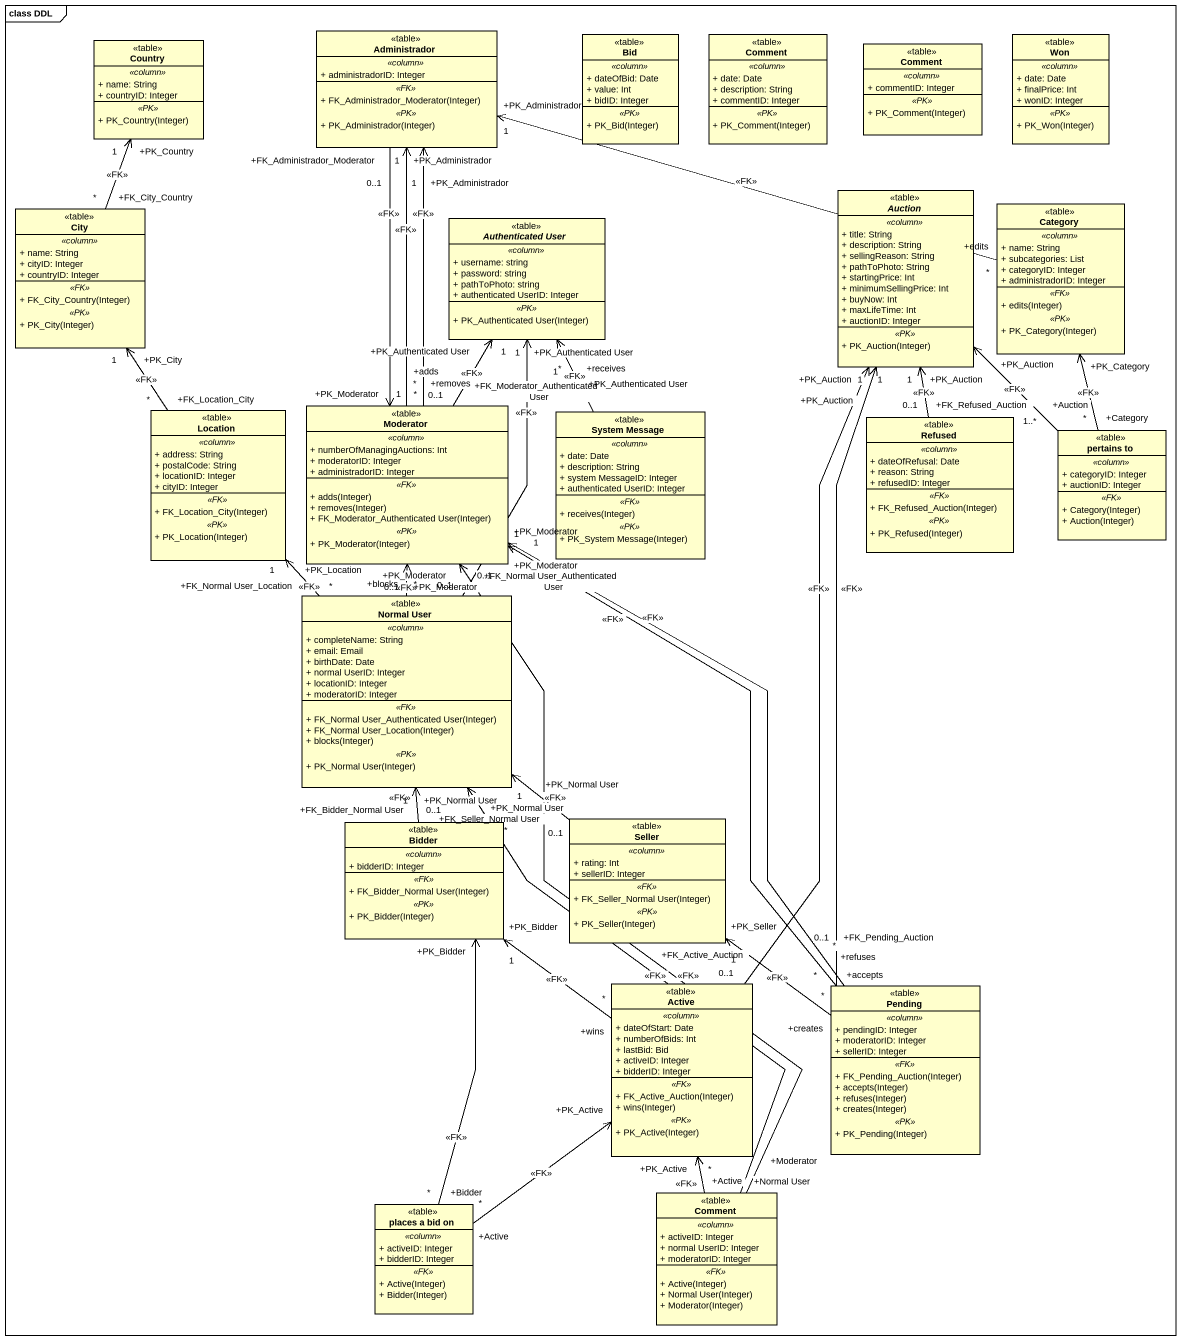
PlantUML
@startuml
mainframe class DDL
hide circle
hide empty members
skinparam classAttributeIconSize 0
class Country <<table>> {
  .. <<column>> ..
  + name: String
  + countryID: Integer
  .. <<PK>> ..
  + PK_Country(Integer)
}
class Administrador <<table>> {
  .. <<column>> ..
  + administradorID: Integer
  .. <<FK>> ..
  + FK_Administrador_Moderator(Integer)
  .. <<PK>> ..
  + PK_Administrador(Integer)
}
class Bid <<table>> {
  .. <<column>> ..
  + dateOfBid: Date
  + value: Int
  + bidID: Integer
  .. <<PK>> ..
  + PK_Bid(Integer)
}
class Comment <<table>> {
  .. <<column>> ..
  + date: Date
  + description: String
  + commentID: Integer
  .. <<PK>> ..
  + PK_Comment(Integer)
}
class "Comment" as Comment_2 <<table>> {
  .. <<column>> ..
  + commentID: Integer
  .. <<PK>> ..
  + PK_Comment(Integer)
}
class Won <<table>> {
  .. <<column>> ..
  + date: Date
  + finalPrice: Int
  + wonID: Integer
  .. <<PK>> ..
  + PK_Won(Integer)
}
class City <<table>> {
  .. <<column>> ..
  + name: String
  + cityID: Integer
  + countryID: Integer
  .. <<FK>> ..
  + FK_City_Country(Integer)
  .. <<PK>> ..
  + PK_City(Integer)
}
abstract class Auction <<table>> {
  .. <<column>> ..
  + title: String
  + description: String
  + sellingReason: String
  + pathToPhoto: String
  + startingPrice: Int
  + minimumSellingPrice: Int
  + buyNow: Int
  + maxLifeTime: Int
  + auctionID: Integer
  .. <<PK>> ..
  + PK_Auction(Integer)
}
class Category <<table>> {
  .. <<column>> ..
  + name: String
  + subcategories: List
  + categoryID: Integer
  + administradorID: Integer
  .. <<FK>> ..
  + edits(Integer)
  .. <<PK>> ..
  + PK_Category(Integer)
}
abstract class "Authenticated User" as Authenticated_User <<table>> {
  .. <<column>> ..
  + username: string
  + password: string
  + pathToPhoto: string
  + authenticated UserID: Integer
  .. <<PK>> ..
  + PK_Authenticated User(Integer)
}
class Moderator <<table>> {
  .. <<column>> ..
  + numberOfManagingAuctions: Int
  + moderatorID: Integer
  + administradorID: Integer
  .. <<FK>> ..
  + adds(Integer)
  + removes(Integer)
  + FK_Moderator_Authenticated User(Integer)
  .. <<PK>> ..
  + PK_Moderator(Integer)
}
class Location <<table>> {
  .. <<column>> ..
  + address: String
  + postalCode: String
  + locationID: Integer
  + cityID: Integer
  .. <<FK>> ..
  + FK_Location_City(Integer)
  .. <<PK>> ..
  + PK_Location(Integer)
}
class "System Message" as System_Message <<table>> {
  .. <<column>> ..
  + date: Date
  + description: String
  + system MessageID: Integer
  + authenticated UserID: Integer
  .. <<FK>> ..
  + receives(Integer)
  .. <<PK>> ..
  + PK_System Message(Integer)
}
class Refused <<table>> {
  .. <<column>> ..
  + dateOfRefusal: Date
  + reason: String
  + refusedID: Integer
  .. <<FK>> ..
  + FK_Refused_Auction(Integer)
  .. <<PK>> ..
  + PK_Refused(Integer)
}
class "pertains to" as pertains_to <<table>> {
  .. <<column>> ..
  + categoryID: Integer
  + auctionID: Integer
  .. <<FK>> ..
  + Category(Integer)
  + Auction(Integer)
}
class "Normal User" as Normal_User <<table>> {
  .. <<column>> ..
  + completeName: String
  + email: Email
  + birthDate: Date
  + normal UserID: Integer
  + locationID: Integer
  + moderatorID: Integer
  .. <<FK>> ..
  + FK_Normal User_Authenticated User(Integer)
  + FK_Normal User_Location(Integer)
  + blocks(Integer)
  .. <<PK>> ..
  + PK_Normal User(Integer)
}
class Bidder <<table>> {
  .. <<column>> ..
  + bidderID: Integer
  .. <<FK>> ..
  + FK_Bidder_Normal User(Integer)
  .. <<PK>> ..
  + PK_Bidder(Integer)
}
class Seller <<table>> {
  .. <<column>> ..
  + rating: Int
  + sellerID: Integer
  .. <<FK>> ..
  + FK_Seller_Normal User(Integer)
  .. <<PK>> ..
  + PK_Seller(Integer)
}
class Active <<table>> {
  .. <<column>> ..
  + dateOfStart: Date
  + numberOfBids: Int
  + lastBid: Bid
  + activeID: Integer
  + bidderID: Integer
  .. <<FK>> ..
  + FK_Active_Auction(Integer)
  + wins(Integer)
  .. <<PK>> ..
  + PK_Active(Integer)
}
class Pending <<table>> {
  .. <<column>> ..
  + pendingID: Integer
  + moderatorID: Integer
  + sellerID: Integer
  .. <<FK>> ..
  + FK_Pending_Auction(Integer)
  + accepts(Integer)
  + refuses(Integer)
  + creates(Integer)
  .. <<PK>> ..
  + PK_Pending(Integer)
}
class "places a bid on" as places_a_bid_on <<table>> {
  .. <<column>> ..
  + activeID: Integer
  + bidderID: Integer
  .. <<FK>> ..
  + Active(Integer)
  + Bidder(Integer)
}
class "Comment" as Comment_3 <<table>> {
  .. <<column>> ..
  + activeID: Integer
  + normal UserID: Integer
  + moderatorID: Integer
  .. <<FK>> ..
  + Active(Integer)
  + Normal User(Integer)
  + Moderator(Integer)
}
Administrador "+FK_Administrador_Moderator\n0..1" --> "+PK_Moderator\n1" Moderator : <<FK>>
City "+FK_City_Country\n*" -up-> "+PK_Country\n1" Country : <<FK>>
Category "+edits\n*" -left-> "+PK_Administrador\n1" Administrador : <<FK>>
Moderator "+adds\n*" -up-> "+PK_Administrador\n1" Administrador : <<FK>>
Moderator "+removes\n*" -up-> "+PK_Administrador\n1" Administrador : <<FK>>
Moderator "+FK_Moderator_Authenticated User\n0..1" -up-> "+PK_Authenticated User\n1" Authenticated_User : <<FK>>
Location "+FK_Location_City\n*" -up-> "+PK_City\n1" City : <<FK>>
System_Message "+receives\n*" -up-> "+PK_Authenticated User\n1" Authenticated_User : <<FK>>
Refused "+FK_Refused_Auction\n0..1" -up-> "+PK_Auction\n1" Auction : <<FK>>
pertains_to "+Auction\n1..*" -up-> "+PK_Auction" Auction : <<FK>>
pertains_to "+Category\n*" -up-> "+PK_Category" Category : <<FK>>
Normal_User "+FK_Normal User_Authenticated User\n0..1" -up-> "+PK_Authenticated User\n1" Authenticated_User : <<FK>>
Normal_User "+blocks\n*" -up-> "+PK_Moderator\n0..1" Moderator : <<FK>>
Normal_User "+FK_Normal User_Location\n*" -up-> "+PK_Location\n1" Location : <<FK>>
Bidder "+FK_Bidder_Normal User\n0..1" -up-> "+PK_Normal User\n1" Normal_User : <<FK>>
Seller "+FK_Seller_Normal User\n0..1" -up-> "+PK_Normal User\n1" Normal_User : <<FK>>
Active "+FK_Active_Auction\n0..1" -up-> "+PK_Auction\n1" Auction : <<FK>>
Active "+wins\n*" -up-> "+PK_Bidder\n1" Bidder : <<FK>>
Pending "+FK_Pending_Auction\n0..1" -up-> "+PK_Auction\n1" Auction : <<FK>>
Pending "+accepts\n*" -up-> "+PK_Moderator\n1" Moderator : <<FK>>
Pending "+refuses\n*" -up-> "+PK_Moderator\n1" Moderator : <<FK>>
Pending "+creates\n*" -up-> "+PK_Seller\n1" Seller : <<FK>>
places_a_bid_on "+Bidder\n*" -up-> "+PK_Bidder" Bidder : <<FK>>
places_a_bid_on "+Active\n*" -up-> "+PK_Active" Active : <<FK>>
Comment_3 "+Moderator" -up-> "+PK_Moderator\n0..1" Moderator : <<FK>>
Comment_3 "+Normal User" -up-> "+PK_Normal User\n*" Normal_User : <<FK>>
Comment_3 "+Active" -up-> "+PK_Active\n*" Active : <<FK>>
@enduml
